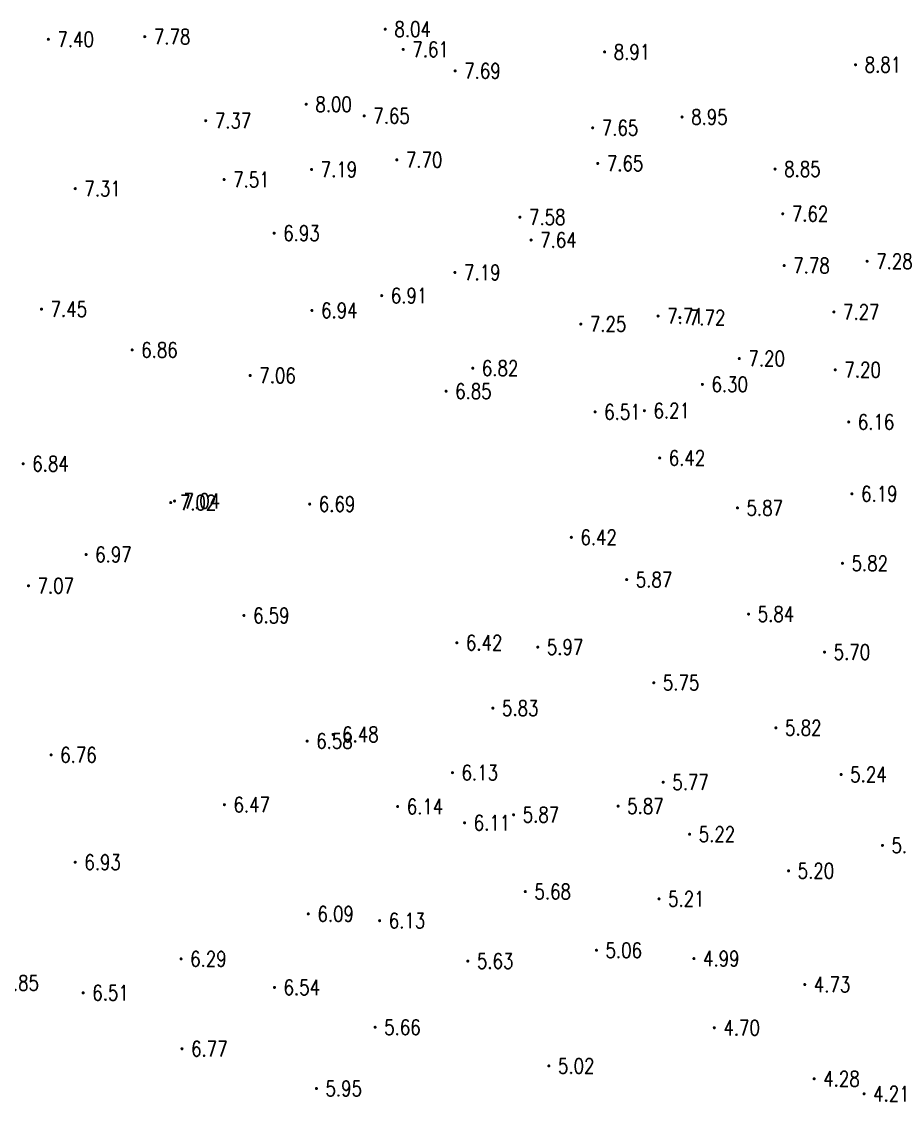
# Model space of a CAD drawing. Extents: x 478634 to 479141, y 2369294 to 2369803.
# Drawn here: x 478965.1 to 479022.8, y 2369405.6 to 2369476.6 of the extents above; entities that cross this region are included whole.
import ezdxf
from ezdxf.enums import TextEntityAlignment as Align

# ---------------------------------------------------------------- set-up
doc = ezdxf.new("R2010")
doc.units = 0
doc.header["$LTSCALE"] = 0.5
doc.layers.get('0').update_dxf_attribs({"linetype": 'CONTINUOUS'})
doc.layers.add('GCD', color=1, linetype='CONTINUOUS')
doc.styles.add('HZ', font='rs.shx', dxfattribs={"width": 0.8, "bigfont": 'hztxt.shx'})

# ---------------------------------------------------------------- blocks, each defined once
blk = doc.blocks.new('GC200')
at = {"linetype": 'Continuous', "const_width": 0.2, "flags": 128}
blk.add_lwpolyline([(-0.1, 0, 1), (0.1, 0, 1)], format="xyb", close=True, dxfattribs=at)

msp = doc.modelspace()

# ---------------------------------------------------------------- block references
at = {"layer": 'GCD', "linetype": 'Continuous'}
ref = msp.add_blockref('GC200', (478988.99, 2369476.132, 8.039), dxfattribs=dict(at, xscale=0.5, yscale=0.5, zscale=0.5))
ref.add_attrib('height', '8.04', dxfattribs={"linetype": 'Continuous', "height": 1, "style": 'HZ', "width": 0.8}).set_placement((478989.59, 2369476.132, 8.039), align=Align.MIDDLE_LEFT)
ref = msp.add_blockref('GC200', (478966.826, 2369475.468, 7.395), dxfattribs=dict(at, xscale=0.5, yscale=0.5, zscale=0.5))
ref.add_attrib('height', '7.40', dxfattribs={"linetype": 'Continuous', "height": 1, "style": 'HZ', "width": 0.8}).set_placement((478967.426, 2369475.468, 7.395), align=Align.MIDDLE_LEFT)
ref = msp.add_blockref('GC200', (478973.169, 2369475.641, 7.782), dxfattribs=dict(at, xscale=0.5, yscale=0.5, zscale=0.5))
ref.add_attrib('height', '7.78', dxfattribs={"linetype": 'Continuous', "height": 1, "style": 'HZ', "width": 0.8}).set_placement((478973.769, 2369475.641, 7.782), align=Align.MIDDLE_LEFT)
ref = msp.add_blockref('GC200', (478990.171, 2369474.803, 7.608), dxfattribs=dict(at, xscale=0.5, yscale=0.5, zscale=0.5))
ref.add_attrib('height', '7.61', dxfattribs={"linetype": 'Continuous', "height": 1, "style": 'HZ', "width": 0.8}).set_placement((478990.771, 2369474.803, 7.608), align=Align.MIDDLE_LEFT)
ref = msp.add_blockref('GC200', (479003.417, 2369474.636, 8.915), dxfattribs=dict(at, xscale=0.5, yscale=0.5, zscale=0.5))
ref.add_attrib('height', '8.91', dxfattribs={"linetype": 'Continuous', "height": 1, "style": 'HZ', "width": 0.8}).set_placement((479004.017, 2369474.636, 8.915), align=Align.MIDDLE_LEFT)
ref = msp.add_blockref('GC200', (478993.584, 2369473.391, 7.69), dxfattribs=dict(at, xscale=0.5, yscale=0.5, zscale=0.5))
ref.add_attrib('height', '7.69', dxfattribs={"linetype": 'Continuous', "height": 1, "style": 'HZ', "width": 0.8}).set_placement((478994.184, 2369473.391, 7.69), align=Align.MIDDLE_LEFT)
ref = msp.add_blockref('GC200', (479019.925, 2369473.795, 8.809), dxfattribs=dict(at, xscale=0.5, yscale=0.5, zscale=0.5))
ref.add_attrib('height', '8.81', dxfattribs={"linetype": 'Continuous', "height": 1, "style": 'HZ', "width": 0.8}).set_placement((479020.525, 2369473.795, 8.809), align=Align.MIDDLE_LEFT)
ref = msp.add_blockref('GC200', (478983.79, 2369471.196, 8), dxfattribs=dict(at, xscale=0.5, yscale=0.5, zscale=0.5))
ref.add_attrib('height', '8.00', dxfattribs={"linetype": 'Continuous', "height": 1, "style": 'HZ', "width": 0.8}).set_placement((478984.39, 2369471.196, 8), align=Align.MIDDLE_LEFT)
ref = msp.add_blockref('GC200', (478987.603, 2369470.432, 7.65), dxfattribs=dict(at, xscale=0.5, yscale=0.5, zscale=0.5))
ref.add_attrib('height', '7.65', dxfattribs={"linetype": 'Continuous', "height": 1, "style": 'HZ', "width": 0.8}).set_placement((478988.203, 2369470.432, 7.65), align=Align.MIDDLE_LEFT)
ref = msp.add_blockref('GC200', (478977.177, 2369470.117, 7.366), dxfattribs=dict(at, xscale=0.5, yscale=0.5, zscale=0.5))
ref.add_attrib('height', '7.37', dxfattribs={"linetype": 'Continuous', "height": 1, "style": 'HZ', "width": 0.8}).set_placement((478977.777, 2369470.117, 7.366), align=Align.MIDDLE_LEFT)
ref = msp.add_blockref('GC200', (479008.511, 2369470.359, 8.95), dxfattribs=dict(at, xscale=0.5, yscale=0.5, zscale=0.5))
ref.add_attrib('height', '8.95', dxfattribs={"linetype": 'Continuous', "height": 1, "style": 'HZ', "width": 0.8}).set_placement((479009.111, 2369470.359, 8.95), align=Align.MIDDLE_LEFT)
ref = msp.add_blockref('GC200', (479002.631, 2369469.645, 7.646), dxfattribs=dict(at, xscale=0.5, yscale=0.5, zscale=0.5))
ref.add_attrib('height', '7.65', dxfattribs={"linetype": 'Continuous', "height": 1, "style": 'HZ', "width": 0.8}).set_placement((479003.231, 2369469.645, 7.646), align=Align.MIDDLE_LEFT)
ref = msp.add_blockref('GC200', (478984.141, 2369466.91, 7.189), dxfattribs=dict(at, xscale=0.5, yscale=0.5, zscale=0.5))
ref.add_attrib('height', '7.19', dxfattribs={"linetype": 'Continuous', "height": 1, "style": 'HZ', "width": 0.8}).set_placement((478984.741, 2369466.91, 7.189), align=Align.MIDDLE_LEFT)
ref = msp.add_blockref('GC200', (478989.748, 2369467.542, 7.703), dxfattribs=dict(at, xscale=0.5, yscale=0.5, zscale=0.5))
ref.add_attrib('height', '7.70', dxfattribs={"linetype": 'Continuous', "height": 1, "style": 'HZ', "width": 0.8}).set_placement((478990.348, 2369467.542, 7.703), align=Align.MIDDLE_LEFT)
ref = msp.add_blockref('GC200', (479002.962, 2369467.306, 7.649), dxfattribs=dict(at, xscale=0.5, yscale=0.5, zscale=0.5))
ref.add_attrib('height', '7.65', dxfattribs={"linetype": 'Continuous', "height": 1, "style": 'HZ', "width": 0.8}).set_placement((479003.562, 2369467.306, 7.649), align=Align.MIDDLE_LEFT)
ref = msp.add_blockref('GC200', (479014.627, 2369466.936, 8.849), dxfattribs=dict(at, xscale=0.5, yscale=0.5, zscale=0.5))
ref.add_attrib('height', '8.85', dxfattribs={"linetype": 'Continuous', "height": 1, "style": 'HZ', "width": 0.8}).set_placement((479015.227, 2369466.936, 8.849), align=Align.MIDDLE_LEFT)
ref = msp.add_blockref('GC200', (478978.385, 2369466.245, 7.505), dxfattribs=dict(at, xscale=0.5, yscale=0.5, zscale=0.5))
ref.add_attrib('height', '7.51', dxfattribs={"linetype": 'Continuous', "height": 1, "style": 'HZ', "width": 0.8}).set_placement((478978.985, 2369466.245, 7.505), align=Align.MIDDLE_LEFT)
ref = msp.add_blockref('GC200', (478968.595, 2369465.648, 7.307), dxfattribs=dict(at, xscale=0.5, yscale=0.5, zscale=0.5))
ref.add_attrib('height', '7.31', dxfattribs={"linetype": 'Continuous', "height": 1, "style": 'HZ', "width": 0.8}).set_placement((478969.195, 2369465.648, 7.307), align=Align.MIDDLE_LEFT)
ref = msp.add_blockref('GC200', (478997.846, 2369463.772, 7.584), dxfattribs=dict(at, xscale=0.5, yscale=0.5, zscale=0.5))
ref.add_attrib('height', '7.58', dxfattribs={"linetype": 'Continuous', "height": 1, "style": 'HZ', "width": 0.8}).set_placement((478998.446, 2369463.772, 7.584), align=Align.MIDDLE_LEFT)
ref = msp.add_blockref('GC200', (479015.131, 2369463.993, 7.622), dxfattribs=dict(at, xscale=0.5, yscale=0.5, zscale=0.5))
ref.add_attrib('height', '7.62', dxfattribs={"linetype": 'Continuous', "height": 1, "style": 'HZ', "width": 0.8}).set_placement((479015.731, 2369463.993, 7.622), align=Align.MIDDLE_LEFT)
ref = msp.add_blockref('GC200', (478981.68, 2369462.719, 6.931), dxfattribs=dict(at, xscale=0.5, yscale=0.5, zscale=0.5))
ref.add_attrib('height', '6.93', dxfattribs={"linetype": 'Continuous', "height": 1, "style": 'HZ', "width": 0.8}).set_placement((478982.28, 2369462.719, 6.931), align=Align.MIDDLE_LEFT)
ref = msp.add_blockref('GC200', (478998.581, 2369462.271, 7.638), dxfattribs=dict(at, xscale=0.5, yscale=0.5, zscale=0.5))
ref.add_attrib('height', '7.64', dxfattribs={"linetype": 'Continuous', "height": 1, "style": 'HZ', "width": 0.8}).set_placement((478999.181, 2369462.271, 7.638), align=Align.MIDDLE_LEFT)
ref = msp.add_blockref('GC200', (479015.229, 2369460.589, 7.778), dxfattribs=dict(at, xscale=0.5, yscale=0.5, zscale=0.5))
ref.add_attrib('height', '7.78', dxfattribs={"linetype": 'Continuous', "height": 1, "style": 'HZ', "width": 0.8}).set_placement((479015.829, 2369460.589, 7.778), align=Align.MIDDLE_LEFT)
ref = msp.add_blockref('GC200', (479020.684, 2369460.871, 7.281), dxfattribs=dict(at, xscale=0.5, yscale=0.5, zscale=0.5))
ref.add_attrib('height', '7.28', dxfattribs={"linetype": 'Continuous', "height": 1, "style": 'HZ', "width": 0.8}).set_placement((479021.284, 2369460.871, 7.281), align=Align.MIDDLE_LEFT)
ref = msp.add_blockref('GC200', (478993.572, 2369460.139, 7.191), dxfattribs=dict(at, xscale=0.5, yscale=0.5, zscale=0.5))
ref.add_attrib('height', '7.19', dxfattribs={"linetype": 'Continuous', "height": 1, "style": 'HZ', "width": 0.8}).set_placement((478994.172, 2369460.139, 7.191), align=Align.MIDDLE_LEFT)
ref = msp.add_blockref('GC200', (478988.756, 2369458.612, 6.912), dxfattribs=dict(at, xscale=0.5, yscale=0.5, zscale=0.5))
ref.add_attrib('height', '6.91', dxfattribs={"linetype": 'Continuous', "height": 1, "style": 'HZ', "width": 0.8}).set_placement((478989.356, 2369458.612, 6.912), align=Align.MIDDLE_LEFT)
ref = msp.add_blockref('GC200', (478966.375, 2369457.726, 7.454), dxfattribs=dict(at, xscale=0.5, yscale=0.5, zscale=0.5))
ref.add_attrib('height', '7.45', dxfattribs={"linetype": 'Continuous', "height": 1, "style": 'HZ', "width": 0.8}).set_placement((478966.975, 2369457.726, 7.454), align=Align.MIDDLE_LEFT)
ref = msp.add_blockref('GC200', (478984.166, 2369457.64, 6.936), dxfattribs=dict(at, xscale=0.5, yscale=0.5, zscale=0.5))
ref.add_attrib('height', '6.94', dxfattribs={"linetype": 'Continuous', "height": 1, "style": 'HZ', "width": 0.8}).set_placement((478984.766, 2369457.64, 6.936), align=Align.MIDDLE_LEFT)
ref = msp.add_blockref('GC200', (479006.934, 2369457.273, 7.706), dxfattribs=dict(at, xscale=0.5, yscale=0.5, zscale=0.5))
ref.add_attrib('height', '7.71', dxfattribs={"linetype": 'Continuous', "height": 1, "style": 'HZ', "width": 0.8}).set_placement((479007.534, 2369457.273, 7.706), align=Align.MIDDLE_LEFT)
ref = msp.add_blockref('GC200', (479008.364, 2369457.169, 7.722), dxfattribs=dict(at, xscale=0.5, yscale=0.5, zscale=0.5))
ref.add_attrib('height', '7.72', dxfattribs={"linetype": 'Continuous', "height": 1, "style": 'HZ', "width": 0.8}).set_placement((479008.964, 2369457.169, 7.722), align=Align.MIDDLE_LEFT)
ref = msp.add_blockref('GC200', (479018.5, 2369457.54, 7.268), dxfattribs=dict(at, xscale=0.5, yscale=0.5, zscale=0.5))
ref.add_attrib('height', '7.27', dxfattribs={"linetype": 'Continuous', "height": 1, "style": 'HZ', "width": 0.8}).set_placement((479019.1, 2369457.54, 7.268), align=Align.MIDDLE_LEFT)
ref = msp.add_blockref('GC200', (479001.848, 2369456.745, 7.251), dxfattribs=dict(at, xscale=0.5, yscale=0.5, zscale=0.5))
ref.add_attrib('height', '7.25', dxfattribs={"linetype": 'Continuous', "height": 1, "style": 'HZ', "width": 0.8}).set_placement((479002.448, 2369456.745, 7.251), align=Align.MIDDLE_LEFT)
ref = msp.add_blockref('GC200', (478972.338, 2369455.042, 6.863), dxfattribs=dict(at, xscale=0.5, yscale=0.5, zscale=0.5))
ref.add_attrib('height', '6.86', dxfattribs={"linetype": 'Continuous', "height": 1, "style": 'HZ', "width": 0.8}).set_placement((478972.938, 2369455.042, 6.863), align=Align.MIDDLE_LEFT)
ref = msp.add_blockref('GC200', (479012.278, 2369454.476, 7.196), dxfattribs=dict(at, xscale=0.5, yscale=0.5, zscale=0.5))
ref.add_attrib('height', '7.20', dxfattribs={"linetype": 'Continuous', "height": 1, "style": 'HZ', "width": 0.8}).set_placement((479012.878, 2369454.476, 7.196), align=Align.MIDDLE_LEFT)
ref = msp.add_blockref('GC200', (478994.743, 2369453.842, 6.821), dxfattribs=dict(at, xscale=0.5, yscale=0.5, zscale=0.5))
ref.add_attrib('height', '6.82', dxfattribs={"linetype": 'Continuous', "height": 1, "style": 'HZ', "width": 0.8}).set_placement((478995.343, 2369453.842, 6.821), align=Align.MIDDLE_LEFT)
ref = msp.add_blockref('GC200', (479018.591, 2369453.736, 7.198), dxfattribs=dict(at, xscale=0.5, yscale=0.5, zscale=0.5))
ref.add_attrib('height', '7.20', dxfattribs={"linetype": 'Continuous', "height": 1, "style": 'HZ', "width": 0.8}).set_placement((479019.191, 2369453.736, 7.198), align=Align.MIDDLE_LEFT)
ref = msp.add_blockref('GC200', (478980.103, 2369453.364, 7.056), dxfattribs=dict(at, xscale=0.5, yscale=0.5, zscale=0.5))
ref.add_attrib('height', '7.06', dxfattribs={"linetype": 'Continuous', "height": 1, "style": 'HZ', "width": 0.8}).set_placement((478980.703, 2369453.364, 7.056), align=Align.MIDDLE_LEFT)
ref = msp.add_blockref('GC200', (479009.847, 2369452.78, 6.3), dxfattribs=dict(at, xscale=0.5, yscale=0.5, zscale=0.5))
ref.add_attrib('height', '6.30', dxfattribs={"linetype": 'Continuous', "height": 1, "style": 'HZ', "width": 0.8}).set_placement((479010.447, 2369452.78, 6.3), align=Align.MIDDLE_LEFT)
ref = msp.add_blockref('GC200', (478992.986, 2369452.329, 6.851), dxfattribs=dict(at, xscale=0.5, yscale=0.5, zscale=0.5))
ref.add_attrib('height', '6.85', dxfattribs={"linetype": 'Continuous', "height": 1, "style": 'HZ', "width": 0.8}).set_placement((478993.586, 2369452.329, 6.851), align=Align.MIDDLE_LEFT)
ref = msp.add_blockref('GC200', (479002.789, 2369450.969, 6.507), dxfattribs=dict(at, xscale=0.5, yscale=0.5, zscale=0.5))
ref.add_attrib('height', '6.51', dxfattribs={"linetype": 'Continuous', "height": 1, "style": 'HZ', "width": 0.8}).set_placement((479003.389, 2369450.969, 6.507), align=Align.MIDDLE_LEFT)
ref = msp.add_blockref('GC200', (479006.032, 2369451.048, 6.209), dxfattribs=dict(at, xscale=0.5, yscale=0.5, zscale=0.5))
ref.add_attrib('height', '6.21', dxfattribs={"linetype": 'Continuous', "height": 1, "style": 'HZ', "width": 0.8}).set_placement((479006.632, 2369451.048, 6.209), align=Align.MIDDLE_LEFT)
ref = msp.add_blockref('GC200', (479019.475, 2369450.306, 6.161), dxfattribs=dict(at, xscale=0.5, yscale=0.5, zscale=0.5))
ref.add_attrib('height', '6.16', dxfattribs={"linetype": 'Continuous', "height": 1, "style": 'HZ', "width": 0.8}).set_placement((479020.075, 2369450.306, 6.161), align=Align.MIDDLE_LEFT)
ref = msp.add_blockref('GC200', (479007.039, 2369447.939, 6.419), dxfattribs=dict(at, xscale=0.5, yscale=0.5, zscale=0.5))
ref.add_attrib('height', '6.42', dxfattribs={"linetype": 'Continuous', "height": 1, "style": 'HZ', "width": 0.8}).set_placement((479007.639, 2369447.939, 6.419), align=Align.MIDDLE_LEFT)
ref = msp.add_blockref('GC200', (478965.17, 2369447.559, 6.838), dxfattribs=dict(at, xscale=0.5, yscale=0.5, zscale=0.5))
ref.add_attrib('height', '6.84', dxfattribs={"linetype": 'Continuous', "height": 1, "style": 'HZ', "width": 0.8}).set_placement((478965.77, 2369447.559, 6.838), align=Align.MIDDLE_LEFT)
ref = msp.add_blockref('GC200', (479019.687, 2369445.581, 6.192), dxfattribs=dict(at, xscale=0.5, yscale=0.5, zscale=0.5))
ref.add_attrib('height', '6.19', dxfattribs={"linetype": 'Continuous', "height": 1, "style": 'HZ', "width": 0.8}).set_placement((479020.287, 2369445.581, 6.192), align=Align.MIDDLE_LEFT)
ref = msp.add_blockref('GC200', (478974.874, 2369445.004, 7.016), dxfattribs=dict(at, xscale=0.5, yscale=0.5, zscale=0.5))
ref.add_attrib('height', '7.02', dxfattribs={"linetype": 'Continuous', "height": 1, "style": 'HZ', "width": 0.8}).set_placement((478975.474, 2369445.004, 7.016), align=Align.MIDDLE_LEFT)
ref = msp.add_blockref('GC200', (478975.128, 2369445.11, 7.044), dxfattribs=dict(at, xscale=0.5, yscale=0.5, zscale=0.5))
ref.add_attrib('height', '7.04', dxfattribs={"linetype": 'Continuous', "height": 1, "style": 'HZ', "width": 0.8}).set_placement((478975.728, 2369445.11, 7.044), align=Align.MIDDLE_LEFT)
ref = msp.add_blockref('GC200', (478984.016, 2369444.907, 6.687), dxfattribs=dict(at, xscale=0.5, yscale=0.5, zscale=0.5))
ref.add_attrib('height', '6.69', dxfattribs={"linetype": 'Continuous', "height": 1, "style": 'HZ', "width": 0.8}).set_placement((478984.616, 2369444.907, 6.687), align=Align.MIDDLE_LEFT)
ref = msp.add_blockref('GC200', (479012.155, 2369444.653, 5.869), dxfattribs=dict(at, xscale=0.5, yscale=0.5, zscale=0.5))
ref.add_attrib('height', '5.87', dxfattribs={"linetype": 'Continuous', "height": 1, "style": 'HZ', "width": 0.8}).set_placement((479012.755, 2369444.653, 5.869), align=Align.MIDDLE_LEFT)
ref = msp.add_blockref('GC200', (479001.228, 2369442.722, 6.415), dxfattribs=dict(at, xscale=0.5, yscale=0.5, zscale=0.5))
ref.add_attrib('height', '6.42', dxfattribs={"linetype": 'Continuous', "height": 1, "style": 'HZ', "width": 0.8}).set_placement((479001.828, 2369442.722, 6.415), align=Align.MIDDLE_LEFT)
ref = msp.add_blockref('GC200', (478969.311, 2369441.591, 6.968), dxfattribs=dict(at, xscale=0.5, yscale=0.5, zscale=0.5))
ref.add_attrib('height', '6.97', dxfattribs={"linetype": 'Continuous', "height": 1, "style": 'HZ', "width": 0.8}).set_placement((478969.911, 2369441.591, 6.968), align=Align.MIDDLE_LEFT)
ref = msp.add_blockref('GC200', (479019.063, 2369441.013, 5.822), dxfattribs=dict(at, xscale=0.5, yscale=0.5, zscale=0.5))
ref.add_attrib('height', '5.82', dxfattribs={"linetype": 'Continuous', "height": 1, "style": 'HZ', "width": 0.8}).set_placement((479019.663, 2369441.013, 5.822), align=Align.MIDDLE_LEFT)
ref = msp.add_blockref('GC200', (479004.868, 2369439.942, 5.867), dxfattribs=dict(at, xscale=0.5, yscale=0.5, zscale=0.5))
ref.add_attrib('height', '5.87', dxfattribs={"linetype": 'Continuous', "height": 1, "style": 'HZ', "width": 0.8}).set_placement((479005.468, 2369439.942, 5.867), align=Align.MIDDLE_LEFT)
ref = msp.add_blockref('GC200', (478965.52, 2369439.538, 7.068), dxfattribs=dict(at, xscale=0.5, yscale=0.5, zscale=0.5))
ref.add_attrib('height', '7.07', dxfattribs={"linetype": 'Continuous', "height": 1, "style": 'HZ', "width": 0.8}).set_placement((478966.12, 2369439.538, 7.068), align=Align.MIDDLE_LEFT)
ref = msp.add_blockref('GC200', (478979.694, 2369437.585, 6.586), dxfattribs=dict(at, xscale=0.5, yscale=0.5, zscale=0.5))
ref.add_attrib('height', '6.59', dxfattribs={"linetype": 'Continuous', "height": 1, "style": 'HZ', "width": 0.8}).set_placement((478980.294, 2369437.585, 6.586), align=Align.MIDDLE_LEFT)
ref = msp.add_blockref('GC200', (479012.888, 2369437.675, 5.844), dxfattribs=dict(at, xscale=0.5, yscale=0.5, zscale=0.5))
ref.add_attrib('height', '5.84', dxfattribs={"linetype": 'Continuous', "height": 1, "style": 'HZ', "width": 0.8}).set_placement((479013.488, 2369437.675, 5.844), align=Align.MIDDLE_LEFT)
ref = msp.add_blockref('GC200', (478993.697, 2369435.79, 6.419), dxfattribs=dict(at, xscale=0.5, yscale=0.5, zscale=0.5))
ref.add_attrib('height', '6.42', dxfattribs={"linetype": 'Continuous', "height": 1, "style": 'HZ', "width": 0.8}).set_placement((478994.297, 2369435.79, 6.419), align=Align.MIDDLE_LEFT)
ref = msp.add_blockref('GC200', (478999.016, 2369435.505, 5.968), dxfattribs=dict(at, xscale=0.5, yscale=0.5, zscale=0.5))
ref.add_attrib('height', '5.97', dxfattribs={"linetype": 'Continuous', "height": 1, "style": 'HZ', "width": 0.8}).set_placement((478999.616, 2369435.505, 5.968), align=Align.MIDDLE_LEFT)
ref = msp.add_blockref('GC200', (479017.883, 2369435.176, 5.699), dxfattribs=dict(at, xscale=0.5, yscale=0.5, zscale=0.5))
ref.add_attrib('height', '5.70', dxfattribs={"linetype": 'Continuous', "height": 1, "style": 'HZ', "width": 0.8}).set_placement((479018.483, 2369435.176, 5.699), align=Align.MIDDLE_LEFT)
ref = msp.add_blockref('GC200', (479006.651, 2369433.164, 5.747), dxfattribs=dict(at, xscale=0.5, yscale=0.5, zscale=0.5))
ref.add_attrib('height', '5.75', dxfattribs={"linetype": 'Continuous', "height": 1, "style": 'HZ', "width": 0.8}).set_placement((479007.251, 2369433.164, 5.747), align=Align.MIDDLE_LEFT)
ref = msp.add_blockref('GC200', (478996.067, 2369431.491, 5.828), dxfattribs=dict(at, xscale=0.5, yscale=0.5, zscale=0.5))
ref.add_attrib('height', '5.83', dxfattribs={"linetype": 'Continuous', "height": 1, "style": 'HZ', "width": 0.8}).set_placement((478996.667, 2369431.491, 5.828), align=Align.MIDDLE_LEFT)
ref = msp.add_blockref('GC200', (479014.685, 2369430.196, 5.815), dxfattribs=dict(at, xscale=0.5, yscale=0.5, zscale=0.5))
ref.add_attrib('height', '5.82', dxfattribs={"linetype": 'Continuous', "height": 1, "style": 'HZ', "width": 0.8}).set_placement((479015.285, 2369430.196, 5.815), align=Align.MIDDLE_LEFT)
ref = msp.add_blockref('GC200', (478983.849, 2369429.327, 6.578), dxfattribs=dict(at, xscale=0.5, yscale=0.5, zscale=0.5))
ref.add_attrib('height', '6.58', dxfattribs={"linetype": 'Continuous', "height": 1, "style": 'HZ', "width": 0.8}).set_placement((478984.449, 2369429.327, 6.578), align=Align.MIDDLE_LEFT)
ref = msp.add_blockref('GC200', (478985.553, 2369429.763, 6.476), dxfattribs=dict(at, xscale=0.5, yscale=0.5, zscale=0.5))
ref.add_attrib('height', '6.48', dxfattribs={"linetype": 'Continuous', "height": 1, "style": 'HZ', "width": 0.8}).set_placement((478986.153, 2369429.763, 6.476), align=Align.MIDDLE_LEFT)
ref = msp.add_blockref('GC200', (478967.007, 2369428.416, 6.757), dxfattribs=dict(at, xscale=0.5, yscale=0.5, zscale=0.5))
ref.add_attrib('height', '6.76', dxfattribs={"linetype": 'Continuous', "height": 1, "style": 'HZ', "width": 0.8}).set_placement((478967.607, 2369428.416, 6.757), align=Align.MIDDLE_LEFT)
ref = msp.add_blockref('GC200', (478993.408, 2369427.249, 6.129), dxfattribs=dict(at, xscale=0.5, yscale=0.5, zscale=0.5))
ref.add_attrib('height', '6.13', dxfattribs={"linetype": 'Continuous', "height": 1, "style": 'HZ', "width": 0.8}).set_placement((478994.008, 2369427.249, 6.129), align=Align.MIDDLE_LEFT)
ref = msp.add_blockref('GC200', (479018.975, 2369427.128, 5.243), dxfattribs=dict(at, xscale=0.5, yscale=0.5, zscale=0.5))
ref.add_attrib('height', '5.24', dxfattribs={"linetype": 'Continuous', "height": 1, "style": 'HZ', "width": 0.8}).set_placement((479019.575, 2369427.128, 5.243), align=Align.MIDDLE_LEFT)
ref = msp.add_blockref('GC200', (479007.273, 2369426.619, 5.771), dxfattribs=dict(at, xscale=0.5, yscale=0.5, zscale=0.5))
ref.add_attrib('height', '5.77', dxfattribs={"linetype": 'Continuous', "height": 1, "style": 'HZ', "width": 0.8}).set_placement((479007.873, 2369426.619, 5.771), align=Align.MIDDLE_LEFT)
ref = msp.add_blockref('GC200', (478978.405, 2369425.142, 6.467), dxfattribs=dict(at, xscale=0.5, yscale=0.5, zscale=0.5))
ref.add_attrib('height', '6.47', dxfattribs={"linetype": 'Continuous', "height": 1, "style": 'HZ', "width": 0.8}).set_placement((478979.005, 2369425.142, 6.467), align=Align.MIDDLE_LEFT)
ref = msp.add_blockref('GC200', (478989.803, 2369425.021, 6.138), dxfattribs=dict(at, xscale=0.5, yscale=0.5, zscale=0.5))
ref.add_attrib('height', '6.14', dxfattribs={"linetype": 'Continuous', "height": 1, "style": 'HZ', "width": 0.8}).set_placement((478990.403, 2369425.021, 6.138), align=Align.MIDDLE_LEFT)
ref = msp.add_blockref('GC200', (479004.303, 2369425.049, 5.868), dxfattribs=dict(at, xscale=0.5, yscale=0.5, zscale=0.5))
ref.add_attrib('height', '5.87', dxfattribs={"linetype": 'Continuous', "height": 1, "style": 'HZ', "width": 0.8}).set_placement((479004.903, 2369425.049, 5.868), align=Align.MIDDLE_LEFT)
ref = msp.add_blockref('GC200', (478997.43, 2369424.481, 5.867), dxfattribs=dict(at, xscale=0.5, yscale=0.5, zscale=0.5))
ref.add_attrib('height', '5.87', dxfattribs={"linetype": 'Continuous', "height": 1, "style": 'HZ', "width": 0.8}).set_placement((478998.03, 2369424.481, 5.867), align=Align.MIDDLE_LEFT)
ref = msp.add_blockref('GC200', (478994.206, 2369423.951, 6.114), dxfattribs=dict(at, xscale=0.5, yscale=0.5, zscale=0.5))
ref.add_attrib('height', '6.11', dxfattribs={"linetype": 'Continuous', "height": 1, "style": 'HZ', "width": 0.8}).set_placement((478994.806, 2369423.951, 6.114), align=Align.MIDDLE_LEFT)
ref = msp.add_blockref('GC200', (479009.009, 2369423.199, 5.22), dxfattribs=dict(at, xscale=0.5, yscale=0.5, zscale=0.5))
ref.add_attrib('height', '5.22', dxfattribs={"linetype": 'Continuous', "height": 1, "style": 'HZ', "width": 0.8}).set_placement((479009.609, 2369423.199, 5.22), align=Align.MIDDLE_LEFT)
ref = msp.add_blockref('GC200', (479021.693, 2369422.469, 5.154), dxfattribs=dict(at, xscale=0.5, yscale=0.5, zscale=0.5))
ref.add_attrib('height', '5.15', dxfattribs={"linetype": 'Continuous', "height": 1, "style": 'HZ', "width": 0.8}).set_placement((479022.293, 2369422.469, 5.154), align=Align.MIDDLE_LEFT)
ref = msp.add_blockref('GC200', (478968.595, 2369421.358, 6.934), dxfattribs=dict(at, xscale=0.5, yscale=0.5, zscale=0.5))
ref.add_attrib('height', '6.93', dxfattribs={"linetype": 'Continuous', "height": 1, "style": 'HZ', "width": 0.8}).set_placement((478969.195, 2369421.358, 6.934), align=Align.MIDDLE_LEFT)
ref = msp.add_blockref('GC200', (479015.516, 2369420.793, 5.196), dxfattribs=dict(at, xscale=0.5, yscale=0.5, zscale=0.5))
ref.add_attrib('height', '5.20', dxfattribs={"linetype": 'Continuous', "height": 1, "style": 'HZ', "width": 0.8}).set_placement((479016.116, 2369420.793, 5.196), align=Align.MIDDLE_LEFT)
ref = msp.add_blockref('GC200', (478998.201, 2369419.429, 5.683), dxfattribs=dict(at, xscale=0.5, yscale=0.5, zscale=0.5))
ref.add_attrib('height', '5.68', dxfattribs={"linetype": 'Continuous', "height": 1, "style": 'HZ', "width": 0.8}).set_placement((478998.801, 2369419.429, 5.683), align=Align.MIDDLE_LEFT)
ref = msp.add_blockref('GC200', (479006.995, 2369418.949, 5.21), dxfattribs=dict(at, xscale=0.5, yscale=0.5, zscale=0.5))
ref.add_attrib('height', '5.21', dxfattribs={"linetype": 'Continuous', "height": 1, "style": 'HZ', "width": 0.8}).set_placement((479007.595, 2369418.949, 5.21), align=Align.MIDDLE_LEFT)
ref = msp.add_blockref('GC200', (478983.926, 2369417.962, 6.094), dxfattribs=dict(at, xscale=0.5, yscale=0.5, zscale=0.5))
ref.add_attrib('height', '6.09', dxfattribs={"linetype": 'Continuous', "height": 1, "style": 'HZ', "width": 0.8}).set_placement((478984.526, 2369417.962, 6.094), align=Align.MIDDLE_LEFT)
ref = msp.add_blockref('GC200', (478988.617, 2369417.517, 6.134), dxfattribs=dict(at, xscale=0.5, yscale=0.5, zscale=0.5))
ref.add_attrib('height', '6.13', dxfattribs={"linetype": 'Continuous', "height": 1, "style": 'HZ', "width": 0.8}).set_placement((478989.217, 2369417.517, 6.134), align=Align.MIDDLE_LEFT)
ref = msp.add_blockref('GC200', (479002.879, 2369415.571, 5.059), dxfattribs=dict(at, xscale=0.5, yscale=0.5, zscale=0.5))
ref.add_attrib('height', '5.06', dxfattribs={"linetype": 'Continuous', "height": 1, "style": 'HZ', "width": 0.8}).set_placement((479003.479, 2369415.571, 5.059), align=Align.MIDDLE_LEFT)
ref = msp.add_blockref('GC200', (478975.554, 2369415.005, 6.29), dxfattribs=dict(at, xscale=0.5, yscale=0.5, zscale=0.5))
ref.add_attrib('height', '6.29', dxfattribs={"linetype": 'Continuous', "height": 1, "style": 'HZ', "width": 0.8}).set_placement((478976.154, 2369415.005, 6.29), align=Align.MIDDLE_LEFT)
ref = msp.add_blockref('GC200', (478994.419, 2369414.858, 5.63), dxfattribs=dict(at, xscale=0.5, yscale=0.5, zscale=0.5))
ref.add_attrib('height', '5.63', dxfattribs={"linetype": 'Continuous', "height": 1, "style": 'HZ', "width": 0.8}).set_placement((478995.019, 2369414.858, 5.63), align=Align.MIDDLE_LEFT)
ref = msp.add_blockref('GC200', (479009.294, 2369415.024, 4.993), dxfattribs=dict(at, xscale=0.5, yscale=0.5, zscale=0.5))
ref.add_attrib('height', '4.99', dxfattribs={"linetype": 'Continuous', "height": 1, "style": 'HZ', "width": 0.8}).set_placement((479009.894, 2369415.024, 4.993), align=Align.MIDDLE_LEFT)
ref = msp.add_blockref('GC200', (478963.209, 2369413.42, 6.854), dxfattribs=dict(at, xscale=0.5, yscale=0.5, zscale=0.5))
ref.add_attrib('height', '6.85', dxfattribs={"linetype": 'Continuous', "height": 1, "style": 'HZ', "width": 0.8}).set_placement((478963.809, 2369413.42, 6.854), align=Align.MIDDLE_LEFT)
ref = msp.add_blockref('GC200', (478981.7, 2369413.127, 6.543), dxfattribs=dict(at, xscale=0.5, yscale=0.5, zscale=0.5))
ref.add_attrib('height', '6.54', dxfattribs={"linetype": 'Continuous', "height": 1, "style": 'HZ', "width": 0.8}).set_placement((478982.3, 2369413.127, 6.543), align=Align.MIDDLE_LEFT)
ref = msp.add_blockref('GC200', (479016.58, 2369413.316, 4.729), dxfattribs=dict(at, xscale=0.5, yscale=0.5, zscale=0.5))
ref.add_attrib('height', '4.73', dxfattribs={"linetype": 'Continuous', "height": 1, "style": 'HZ', "width": 0.8}).set_placement((479017.18, 2369413.316, 4.729), align=Align.MIDDLE_LEFT)
ref = msp.add_blockref('GC200', (478969.118, 2369412.772, 6.509), dxfattribs=dict(at, xscale=0.5, yscale=0.5, zscale=0.5))
ref.add_attrib('height', '6.51', dxfattribs={"linetype": 'Continuous', "height": 1, "style": 'HZ', "width": 0.8}).set_placement((478969.718, 2369412.772, 6.509), align=Align.MIDDLE_LEFT)
ref = msp.add_blockref('GC200', (478988.321, 2369410.507, 5.655), dxfattribs=dict(at, xscale=0.5, yscale=0.5, zscale=0.5))
ref.add_attrib('height', '5.66', dxfattribs={"linetype": 'Continuous', "height": 1, "style": 'HZ', "width": 0.8}).set_placement((478988.921, 2369410.507, 5.655), align=Align.MIDDLE_LEFT)
ref = msp.add_blockref('GC200', (479010.634, 2369410.475, 4.697), dxfattribs=dict(at, xscale=0.5, yscale=0.5, zscale=0.5))
ref.add_attrib('height', '4.70', dxfattribs={"linetype": 'Continuous', "height": 1, "style": 'HZ', "width": 0.8}).set_placement((479011.234, 2369410.475, 4.697), align=Align.MIDDLE_LEFT)
ref = msp.add_blockref('GC200', (478975.617, 2369409.095, 6.769), dxfattribs=dict(at, xscale=0.5, yscale=0.5, zscale=0.5))
ref.add_attrib('height', '6.77', dxfattribs={"linetype": 'Continuous', "height": 1, "style": 'HZ', "width": 0.8}).set_placement((478976.217, 2369409.095, 6.769), align=Align.MIDDLE_LEFT)
ref = msp.add_blockref('GC200', (478999.75, 2369407.964, 5.022), dxfattribs=dict(at, xscale=0.5, yscale=0.5, zscale=0.5))
ref.add_attrib('height', '5.02', dxfattribs={"linetype": 'Continuous', "height": 1, "style": 'HZ', "width": 0.8}).set_placement((479000.35, 2369407.964, 5.022), align=Align.MIDDLE_LEFT)
ref = msp.add_blockref('GC200', (479017.201, 2369407.121, 4.278), dxfattribs=dict(at, xscale=0.5, yscale=0.5, zscale=0.5))
ref.add_attrib('height', '4.28', dxfattribs={"linetype": 'Continuous', "height": 1, "style": 'HZ', "width": 0.8}).set_placement((479017.801, 2369407.121, 4.278), align=Align.MIDDLE_LEFT)
ref = msp.add_blockref('GC200', (478984.459, 2369406.48, 5.946), dxfattribs=dict(at, xscale=0.5, yscale=0.5, zscale=0.5))
ref.add_attrib('height', '5.95', dxfattribs={"linetype": 'Continuous', "height": 1, "style": 'HZ', "width": 0.8}).set_placement((478985.059, 2369406.48, 5.946), align=Align.MIDDLE_LEFT)
ref = msp.add_blockref('GC200', (479020.482, 2369406.134, 4.206), dxfattribs=dict(at, xscale=0.5, yscale=0.5, zscale=0.5))
ref.add_attrib('height', '4.21', dxfattribs={"linetype": 'Continuous', "height": 1, "style": 'HZ', "width": 0.8}).set_placement((479021.082, 2369406.134, 4.206), align=Align.MIDDLE_LEFT)

doc.saveas('drawing.dxf')
